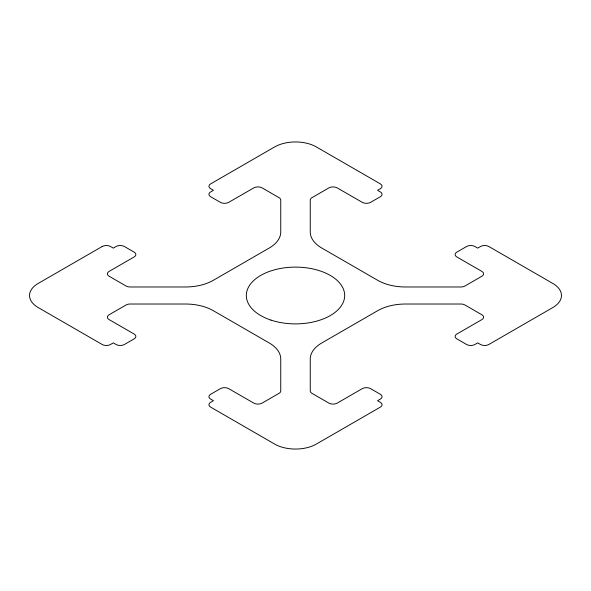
<?xml version="1.0" encoding="UTF-8"?>
<svg xmlns="http://www.w3.org/2000/svg" width="591" height="591" viewBox="0 0 591 591"><rect width="100%" height="100%" fill="white"/><g stroke="black" fill="none" stroke-linecap="round" stroke-linejoin="round"><path stroke-width="0.89" d="M102.162 246.513L38.179 283.451A29.506 17.036 0 0 0 38.179 307.549L102.162 344.487A5.903 3.406 0 0 0 110.236 344.634L113.287 342.883L116.072 344.487A5.903 3.406 0 0 0 124.413 344.487L134.15 338.865A5.903 3.406 0 0 0 134.15 334.048L109.113 319.591A5.903 3.406 0 0 1 109.113 314.774L126.016 305.015A5.903 3.406 0 0 1 130.19 304.018L185.463 304.018A39.338 22.717 0 0 1 213.285 310.674L269.223 342.965A39.338 22.717 0 0 1 280.747 359.025L280.747 390.939A5.903 3.406 0 0 1 279.018 393.347L262.116 403.106A5.903 3.406 0 0 1 253.775 403.106L228.732 388.656A5.903 3.406 0 0 0 220.391 388.656L210.655 394.278A5.903 3.406 0 0 0 210.655 399.095L213.432 400.698L210.655 402.308A5.903 3.406 0 0 0 210.655 407.125L274.638 444.063A29.506 17.036 0 0 0 316.362 444.063L380.345 407.125A5.903 3.406 0 0 0 380.345 402.308L377.568 400.698L380.345 399.095A5.903 3.406 0 0 0 380.345 394.278L370.609 388.656A5.903 3.406 0 0 0 362.268 388.656L337.225 403.106A5.903 3.406 0 0 1 328.884 403.106L311.982 393.347A5.903 3.406 0 0 1 310.253 390.939L310.253 359.025A39.338 22.717 0 0 1 321.777 342.965L377.715 310.674A39.338 22.717 0 0 1 405.537 304.018L460.81 304.018A5.903 3.406 0 0 1 464.984 305.015L481.887 314.774A5.903 3.406 0 0 1 481.887 319.591L456.85 334.048A5.903 3.406 0 0 0 456.85 338.865L466.587 344.487A5.903 3.406 0 0 0 474.662 344.634L477.713 342.883L480.49 344.487A5.903 3.406 0 0 0 488.838 344.487L552.821 307.549A29.506 17.036 0 0 0 552.821 283.451L488.838 246.513A5.903 3.406 0 0 0 480.49 246.513L477.713 248.117L474.928 246.513A5.903 3.406 0 0 0 466.587 246.513L456.85 252.135A5.903 3.406 0 0 0 456.85 256.952L481.887 271.409A5.903 3.406 0 0 1 481.887 276.226L464.984 285.985A5.903 3.406 0 0 1 460.81 286.982L405.537 286.982A39.338 22.717 0 0 1 377.715 280.326L321.777 248.035A39.338 22.717 0 0 1 310.253 231.975L310.253 200.061A5.903 3.406 0 0 1 311.982 197.653L328.884 187.894A5.903 3.406 0 0 1 337.225 187.894L362.268 202.344A5.903 3.406 0 0 0 370.609 202.344L380.345 196.722A5.903 3.406 0 0 0 380.345 191.905L377.568 190.302L380.345 188.692A5.903 3.406 0 0 0 380.345 183.875L316.362 146.937A29.506 17.036 0 0 0 274.638 146.937L210.655 183.875A5.903 3.406 0 0 0 210.396 188.536L213.432 190.302L210.655 191.905A5.903 3.406 0 0 0 210.655 196.722L220.391 202.344A5.903 3.406 0 0 0 228.732 202.344L253.775 187.894A5.903 3.406 0 0 1 262.116 187.894L279.018 197.653A5.903 3.406 0 0 1 280.747 200.061L280.747 231.975A39.338 22.717 0 0 1 269.223 248.035L213.285 280.326A39.338 22.717 0 0 1 185.463 286.982L130.19 286.982A5.903 3.406 0 0 1 126.016 285.985L109.113 276.226A5.903 3.406 0 0 1 109.113 271.409L134.15 256.952A5.903 3.406 0 0 0 134.15 252.135L124.413 246.513A5.903 3.406 0 0 0 116.072 246.513L113.287 248.117L110.51 246.513A5.903 3.406 0 0 0 102.162 246.513M270.914 320.086A49.179 28.39 0 0 0 344.679 295.5A49.179 28.39 0 0 0 270.914 270.914A49.179 28.39 0 0 0 270.914 320.086"/></g></svg>
